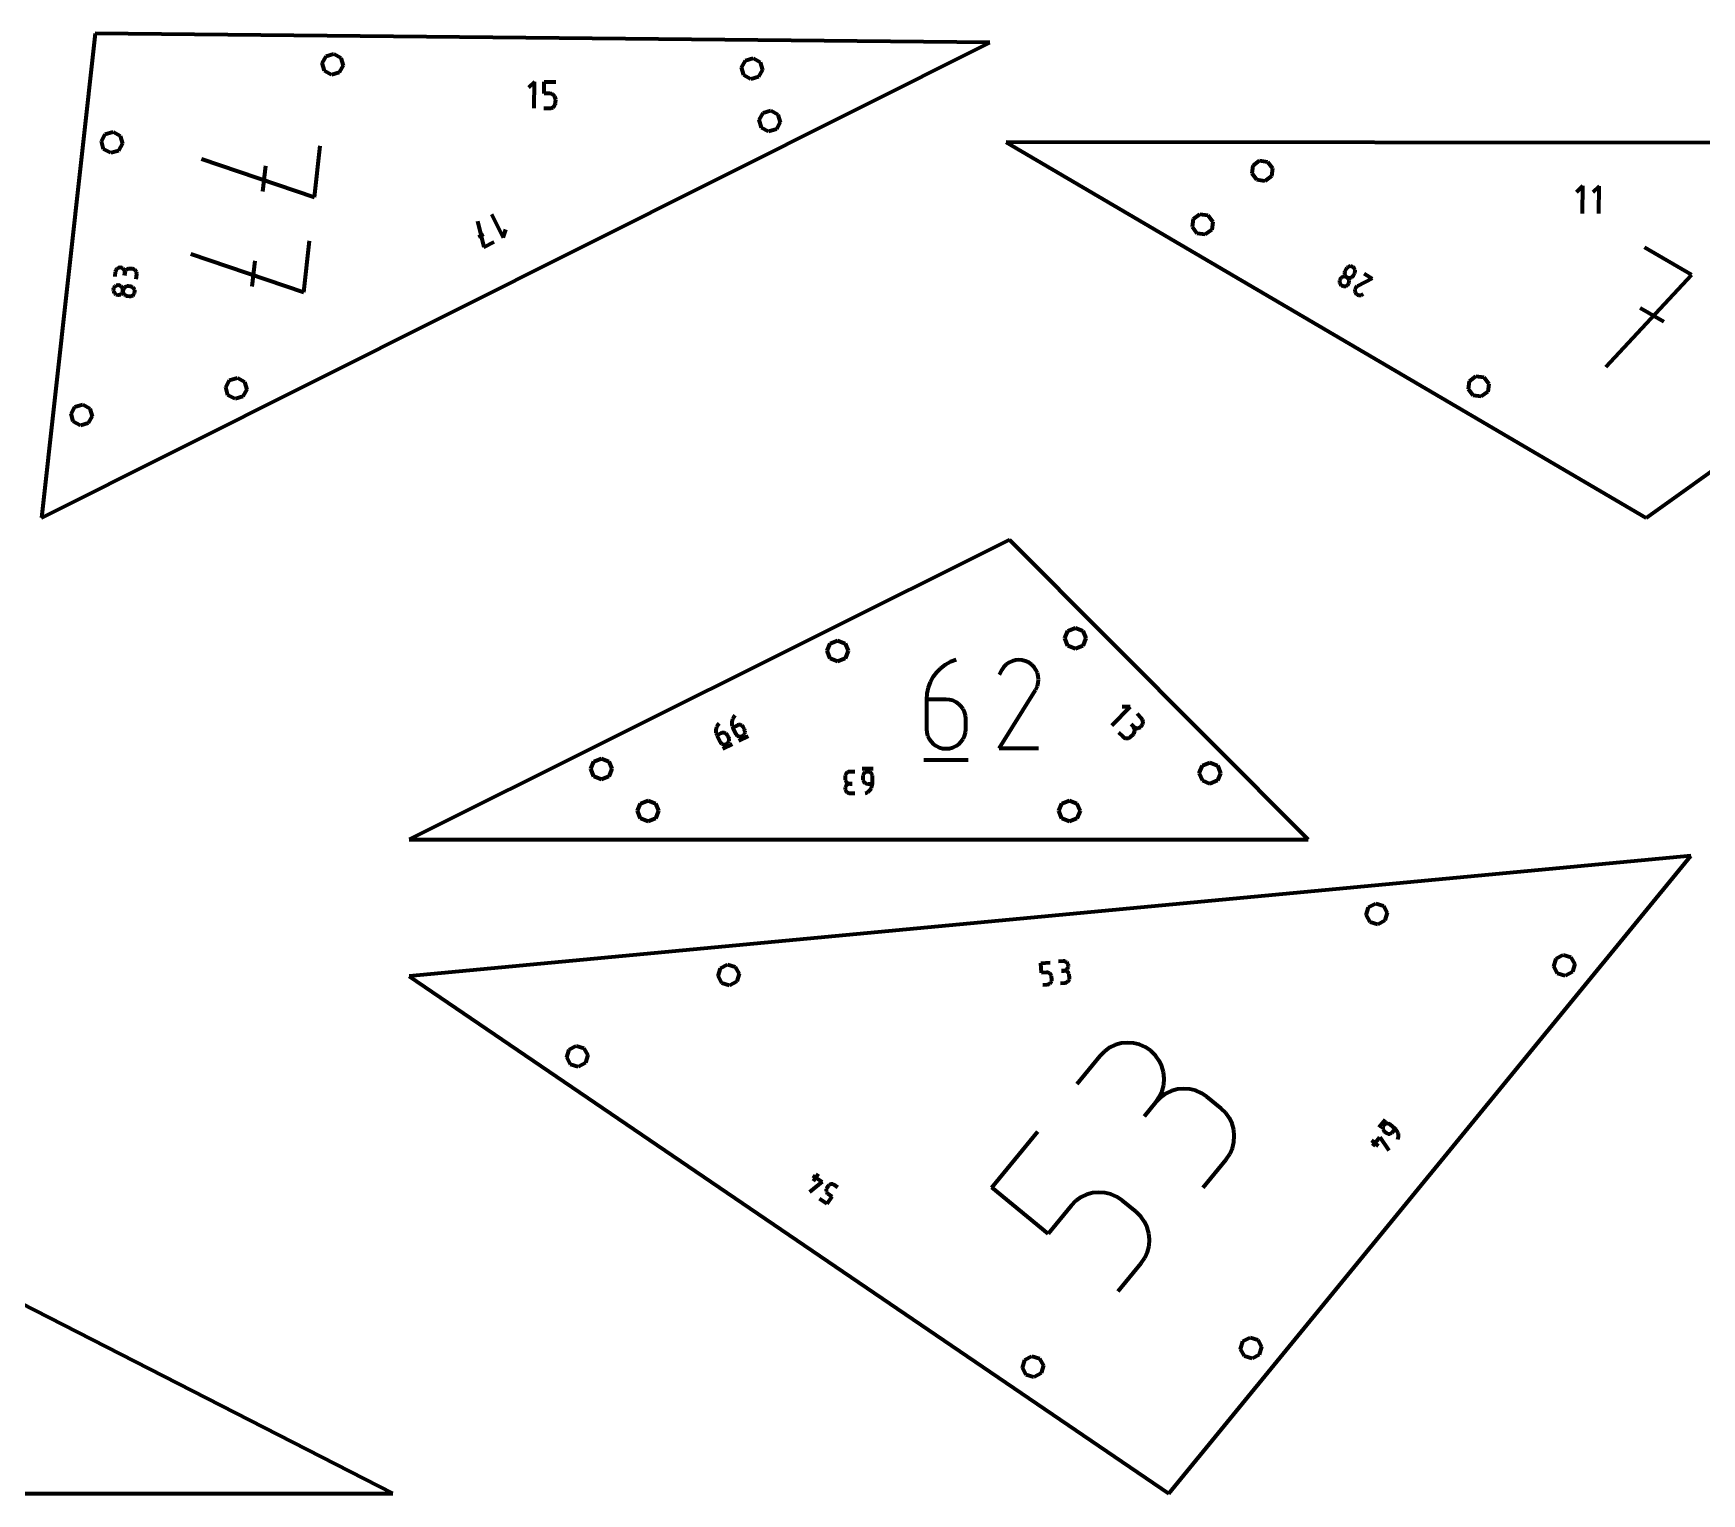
# Model space of a CAD drawing. Header units: inches. Extents: x -100 to 100, y -100 to -26.
# Drawn here: x -35.58 to -22.77, y -75.59 to -64.38 of the extents above; entities that cross this region are included whole.
import ezdxf

# ---------------------------------------------------------------- set-up
doc = ezdxf.new("R2010")
doc.units = ezdxf.units.IN
doc.header["$MEASUREMENT"] = 0
for name, color, linetype, lineweight in [('annotation', 7, 'Continuous', 0), ('boundary', 7, 'Continuous', 0), ('hole', 7, 'Continuous', 0)]:
    doc.layers.add(name, color=color, linetype=linetype, lineweight=lineweight)

msp = doc.modelspace()

# ---------------------------------------------------------------- linework, layer by layer
at = {"layer": 'annotation', "color": 1, "lineweight": 70}
for p, q in [((-31.729407, -64.749046), (-31.774694, -64.793423)), ((-31.731484, -64.95068), (-31.729407, -64.749046)), ((-31.654725, -64.839616), (-31.6538, -64.749825)), ((-31.6538, -64.749825), (-31.56425, -64.750748)), ((-31.655877, -64.951459), (-31.611102, -64.95192)), ((-31.60995, -64.840077), (-31.654725, -64.839616)), ((-31.611102, -64.95192), (-31.603058, -64.95128)), ((-31.611102, -64.95192), (-31.611102, -64.95192)), ((-31.601918, -64.840879), (-31.60995, -64.840077)), ((-31.603058, -64.95128), (-31.595468, -64.949275)), ((-31.594369, -64.843029), (-31.601918, -64.840879)), ((-31.595468, -64.949275), (-31.588461, -64.94603)), ((-31.587429, -64.846403), (-31.594369, -64.843029)), ((-31.588461, -64.94603), (-31.582164, -64.941671)), ((-31.581224, -64.850873), (-31.587429, -64.846403)), ((-31.582164, -64.941671), (-31.576708, -64.936323)), ((-31.57588, -64.856313), (-31.581224, -64.850873)), ((-31.576708, -64.936323), (-31.572222, -64.930112)), ((-31.571523, -64.862597), (-31.57588, -64.856313)), ((-31.572222, -64.930112), (-31.568833, -64.923164)), ((-31.56828, -64.869599), (-31.571523, -64.862597)), ((-31.568833, -64.923164), (-31.566671, -64.915603)), ((-31.566275, -64.877192), (-31.56828, -64.869599)), ((-31.566671, -64.915603), (-31.565865, -64.907556)), ((-31.565635, -64.88525), (-31.566275, -64.877192)), ((-31.565865, -64.907556), (-31.565635, -64.88525)), ((-31.565635, -64.88525), (-31.565635, -64.88525)), ((-33.418231, -65.636564), (-33.374282, -65.240858)), ((-34.28611, -65.339906), (-33.418231, -65.636564)), ((-33.814496, -65.592552), (-33.792524, -65.394727)), ((-23.678711, -65.549515), (-23.72545, -65.59616)), ((-23.678953, -65.759515), (-23.678711, -65.549515)), ((-23.553275, -65.54966), (-23.600015, -65.596305)), ((-23.553517, -65.759659), (-23.553275, -65.54966)), ((-32.167217, -65.81863), (-32.117004, -66.018886)), ((-32.059589, -65.76471), (-31.969318, -65.944897)), ((-33.499243, -66.365964), (-33.455293, -65.970258)), ((-32.157203, -65.938646), (-32.117145, -65.918577)), ((-32.117004, -66.018886), (-32.036877, -65.978743)), ((-31.969318, -65.944897), (-31.949334, -65.88476)), ((-34.367122, -66.069306), (-33.499243, -66.365964)), ((-22.843883, -66.232323), (-23.20433, -66.020664)), ((-34.94774, -66.20904), (-34.951815, -66.245729)), ((-34.946415, -66.202507), (-34.94774, -66.20904)), ((-34.944019, -66.196487), (-34.946415, -66.202507)), ((-34.940667, -66.191073), (-34.944019, -66.196487)), ((-34.936478, -66.186355), (-34.940667, -66.191073)), ((-34.931566, -66.182425), (-34.936478, -66.186355)), ((-34.926048, -66.179375), (-34.931566, -66.182425)), ((-34.920042, -66.177296), (-34.926048, -66.179375)), ((-34.913663, -66.17628), (-34.920042, -66.177296)), ((-34.907028, -66.176419), (-34.913663, -66.17628)), ((-34.900493, -66.177743), (-34.907028, -66.176419)), ((-34.907028, -66.176419), (-34.907028, -66.176419)), ((-34.894468, -66.180136), (-34.900493, -66.177743)), ((-34.889046, -66.183484), (-34.894468, -66.180136)), ((-34.88432, -66.187672), (-34.889046, -66.183484)), ((-34.880381, -66.192585), (-34.88432, -66.187672)), ((-34.877323, -66.198108), (-34.880381, -66.192585)), ((-34.875239, -66.204126), (-34.877323, -66.198108)), ((-34.874361, -66.21719), (-34.876402, -66.23556)), ((-34.876402, -66.23556), (-34.874361, -66.21719)), ((-34.874221, -66.210525), (-34.875239, -66.204126)), ((-34.874361, -66.21719), (-34.874221, -66.210525)), ((-34.873036, -66.210657), (-34.874361, -66.21719)), ((-34.874361, -66.21719), (-34.874361, -66.21719)), ((-34.87064, -66.204637), (-34.873036, -66.210657)), ((-34.867288, -66.199222), (-34.87064, -66.204637)), ((-34.863098, -66.194504), (-34.867288, -66.199222)), ((-34.858187, -66.190575), (-34.863098, -66.194504)), ((-34.852669, -66.187525), (-34.858187, -66.190575)), ((-34.846663, -66.185446), (-34.852669, -66.187525)), ((-34.840284, -66.18443), (-34.846663, -66.185446)), ((-34.833649, -66.184569), (-34.840284, -66.18443)), ((-34.815278, -66.18661), (-34.833649, -66.184569)), ((-34.833649, -66.184569), (-34.833649, -66.184569)), ((-34.808771, -66.18793), (-34.815278, -66.18661)), ((-34.802769, -66.190321), (-34.808771, -66.18793)), ((-34.797365, -66.193667), (-34.802769, -66.190321)), ((-34.792651, -66.197853), (-34.797365, -66.193667)), ((-34.788722, -66.202765), (-34.792651, -66.197853)), ((-34.785671, -66.208287), (-34.788722, -66.202765)), ((-34.78679, -66.264058), (-34.782715, -66.227368)), ((-34.783591, -66.214305), (-34.785671, -66.208287)), ((-34.782574, -66.220704), (-34.783591, -66.214305)), ((-34.782715, -66.227368), (-34.782574, -66.220704)), ((-34.782715, -66.227368), (-34.782715, -66.227368)), ((-33.895507, -66.321952), (-33.873535, -66.124127)), ((-25.507839, -66.212528), (-25.508397, -66.218876)), ((-25.508397, -66.218876), (-25.507866, -66.225169)), ((-25.507866, -66.225169), (-25.506284, -66.231264)), ((-25.506155, -66.206269), (-25.507839, -66.212528)), ((-25.506284, -66.231264), (-25.503687, -66.237017)), ((-25.503306, -66.200241), (-25.506155, -66.206269)), ((-25.493995, -66.184385), (-25.503306, -66.200241)), ((-25.503306, -66.200241), (-25.503306, -66.200241)), ((-25.490121, -66.178964), (-25.493995, -66.184385)), ((-25.485479, -66.174451), (-25.490121, -66.178964)), ((-25.480213, -66.170883), (-25.485479, -66.174451)), ((-25.474465, -66.168294), (-25.480213, -66.170883)), ((-25.468378, -66.166721), (-25.474465, -66.168294)), ((-25.462096, -66.166198), (-25.468378, -66.166721)), ((-25.455761, -66.166762), (-25.462096, -66.166198)), ((-25.449515, -66.168448), (-25.455761, -66.166762)), ((-25.443503, -66.171292), (-25.449515, -66.168448)), ((-25.43809, -66.175157), (-25.443503, -66.171292)), ((-25.443503, -66.171292), (-25.443503, -66.171292)), ((-25.439649, -66.237622), (-25.430338, -66.221766)), ((-25.433575, -66.17979), (-25.43809, -66.175157)), ((-25.429996, -66.185048), (-25.433575, -66.17979)), ((-25.430338, -66.221766), (-25.427491, -66.215741)), ((-25.430338, -66.221766), (-25.430338, -66.221766)), ((-25.427391, -66.190789), (-25.429996, -66.185048)), ((-25.427491, -66.215741), (-25.425811, -66.209489)), ((-25.4258, -66.196871), (-25.427391, -66.190789)), ((-25.425811, -66.209489), (-25.425261, -66.203152)), ((-25.425261, -66.203152), (-25.4258, -66.196871)), ((-25.357915, -66.221555), (-25.294257, -66.258935)), ((-23.500055, -66.937071), (-22.843883, -66.232323)), ((-34.962761, -66.344378), (-34.962901, -66.351032)), ((-34.962901, -66.351032), (-34.961883, -66.357425)), ((-34.961437, -66.337856), (-34.962761, -66.344378)), ((-34.962761, -66.344378), (-34.962761, -66.344378)), ((-34.961883, -66.357425), (-34.959801, -66.363441)), ((-34.959042, -66.331843), (-34.961437, -66.337856)), ((-34.959801, -66.363441), (-34.956749, -66.368965)), ((-34.95569, -66.32643), (-34.959042, -66.331843)), ((-34.9515, -66.32171), (-34.95569, -66.32643)), ((-34.946588, -66.317777), (-34.9515, -66.32171)), ((-34.94107, -66.314722), (-34.946588, -66.317777)), ((-34.935064, -66.312639), (-34.94107, -66.314722)), ((-34.928684, -66.31162), (-34.935064, -66.312639)), ((-34.922049, -66.311758), (-34.928684, -66.31162)), ((-34.922049, -66.311758), (-34.922049, -66.311758)), ((-34.915514, -66.313083), (-34.922049, -66.311758)), ((-34.90949, -66.315481), (-34.915514, -66.313083)), ((-34.904068, -66.318834), (-34.90949, -66.315481)), ((-34.899342, -66.323028), (-34.904068, -66.318834)), ((-34.895404, -66.327945), (-34.899342, -66.323028)), ((-34.892347, -66.33347), (-34.895404, -66.327945)), ((-34.893103, -66.36506), (-34.890706, -66.359048)), ((-34.890262, -66.339486), (-34.892347, -66.33347)), ((-34.890706, -66.359048), (-34.889382, -66.352528)), ((-34.889243, -66.345877), (-34.890262, -66.339486)), ((-34.889382, -66.352528), (-34.889522, -66.359182)), ((-34.889522, -66.359182), (-34.888503, -66.365575)), ((-34.889382, -66.352528), (-34.889243, -66.345877)), ((-34.888059, -66.346006), (-34.889382, -66.352528)), ((-34.889382, -66.352528), (-34.889382, -66.352528)), ((-34.889382, -66.352528), (-34.889382, -66.352528)), ((-34.885663, -66.339992), (-34.888059, -66.346006)), ((-34.88231, -66.33458), (-34.885663, -66.339992)), ((-34.878117, -66.329861), (-34.88231, -66.33458)), ((-34.873197, -66.325928), (-34.878117, -66.329861)), ((-34.867668, -66.322875), (-34.873197, -66.325928)), ((-34.861645, -66.320794), (-34.867668, -66.322875)), ((-34.855242, -66.319777), (-34.861645, -66.320794)), ((-34.848576, -66.319918), (-34.855242, -66.319777)), ((-34.830299, -66.321948), (-34.848576, -66.319918)), ((-34.848576, -66.319918), (-34.848576, -66.319918)), ((-34.823768, -66.323273), (-34.830299, -66.321948)), ((-34.817753, -66.32567), (-34.823768, -66.323273)), ((-34.812345, -66.329022), (-34.817753, -66.32567)), ((-34.807636, -66.333213), (-34.812345, -66.329022)), ((-34.803715, -66.338128), (-34.807636, -66.333213)), ((-34.800674, -66.343651), (-34.803715, -66.338128)), ((-34.798603, -66.349666), (-34.800674, -66.343651)), ((-34.799056, -66.369227), (-34.797736, -66.362707)), ((-34.797594, -66.356057), (-34.798603, -66.349666)), ((-34.797736, -66.362707), (-34.797594, -66.356057)), ((-34.797736, -66.362707), (-34.797736, -66.362707)), ((-25.54524, -66.27622), (-25.54579, -66.282553)), ((-25.54579, -66.282553), (-25.545253, -66.288836)), ((-25.545253, -66.288836), (-25.543667, -66.294925)), ((-25.543568, -66.269981), (-25.54524, -66.27622)), ((-25.543667, -66.294925), (-25.541069, -66.300676)), ((-25.540734, -66.26398), (-25.543568, -66.269981)), ((-25.541069, -66.300676), (-25.537495, -66.305944)), ((-25.536858, -66.258556), (-25.540734, -66.26398)), ((-25.540734, -66.26398), (-25.540734, -66.26398)), ((-25.537495, -66.305944), (-25.532983, -66.310584)), ((-25.532211, -66.254035), (-25.536858, -66.258556)), ((-25.532983, -66.310584), (-25.52757, -66.314454)), ((-25.526938, -66.250454), (-25.532211, -66.254035)), ((-25.52757, -66.314454), (-25.52757, -66.314454)), ((-25.52757, -66.314454), (-25.521553, -66.317296)), ((-25.521182, -66.247851), (-25.526938, -66.250454)), ((-25.521553, -66.317296), (-25.515302, -66.318976)), ((-25.515087, -66.246263), (-25.521182, -66.247851)), ((-25.515302, -66.318976), (-25.50896, -66.31953)), ((-25.508796, -66.245726), (-25.515087, -66.246263)), ((-25.50896, -66.31953), (-25.502673, -66.318998)), ((-25.502454, -66.246278), (-25.508796, -66.245726)), ((-25.503687, -66.237017), (-25.500114, -66.242286)), ((-25.502673, -66.318998), (-25.496582, -66.317417)), ((-25.496203, -66.247956), (-25.502454, -66.246278)), ((-25.500114, -66.242286), (-25.495602, -66.246927)), ((-25.496582, -66.317417), (-25.490834, -66.314824)), ((-25.490189, -66.250796), (-25.496203, -66.247956)), ((-25.495602, -66.246927), (-25.490189, -66.250796)), ((-25.490834, -66.314824), (-25.485571, -66.311259)), ((-25.490189, -66.250796), (-25.490189, -66.250796)), ((-25.490189, -66.250796), (-25.484172, -66.253638)), ((-25.484778, -66.254665), (-25.490189, -66.250796)), ((-25.490189, -66.250796), (-25.490189, -66.250796)), ((-25.485571, -66.311259), (-25.480937, -66.306758)), ((-25.480268, -66.259306), (-25.484778, -66.254665)), ((-25.484172, -66.253638), (-25.477921, -66.255317)), ((-25.480937, -66.306758), (-25.477077, -66.301361)), ((-25.476696, -66.264576), (-25.480268, -66.259306)), ((-25.477921, -66.255317), (-25.471578, -66.255869)), ((-25.477077, -66.301361), (-25.474228, -66.295333)), ((-25.477077, -66.301361), (-25.477077, -66.301361)), ((-25.4741, -66.270331), (-25.476696, -66.264576)), ((-25.474228, -66.295333), (-25.472544, -66.289072)), ((-25.472517, -66.276428), (-25.4741, -66.270331)), ((-25.472544, -66.289072), (-25.471986, -66.282723)), ((-25.471986, -66.282723), (-25.472517, -66.276428)), ((-25.471578, -66.255869), (-25.465288, -66.255333)), ((-25.465288, -66.255333), (-25.459194, -66.253745)), ((-25.459194, -66.253745), (-25.453439, -66.251143)), ((-25.453439, -66.251143), (-25.448168, -66.247563)), ((-25.448168, -66.247563), (-25.443523, -66.243044)), ((-25.443523, -66.243044), (-25.439649, -66.237622)), ((-25.42787, -66.344984), (-25.428502, -66.351266)), ((-25.428502, -66.351266), (-25.428051, -66.35762)), ((-25.428051, -66.35762), (-25.426481, -66.363901)), ((-25.426192, -66.338916), (-25.42787, -66.344984)), ((-25.423506, -66.333204), (-25.426192, -66.338916)), ((-25.419848, -66.32799), (-25.423506, -66.333204)), ((-25.415255, -66.323418), (-25.419848, -66.32799)), ((-25.409764, -66.319629), (-25.415255, -66.323418)), ((-25.409637, -66.319551), (-25.409764, -66.319629)), ((-25.409764, -66.319629), (-25.409764, -66.319629)), ((-25.409515, -66.319478), (-25.409637, -66.319551)), ((-25.409395, -66.31941), (-25.409515, -66.319478)), ((-25.409277, -66.319347), (-25.409395, -66.31941)), ((-25.40916, -66.319289), (-25.409277, -66.319347)), ((-25.409043, -66.319235), (-25.40916, -66.319289)), ((-25.408926, -66.319184), (-25.409043, -66.319235)), ((-25.408807, -66.319135), (-25.408926, -66.319184)), ((-25.408686, -66.31909), (-25.408807, -66.319135)), ((-25.294257, -66.258935), (-25.408686, -66.31909)), ((-25.408686, -66.31909), (-25.408686, -66.31909)), ((-34.956749, -66.368965), (-34.952819, -66.37388)), ((-34.952819, -66.37388), (-34.948106, -66.378071)), ((-34.948106, -66.378071), (-34.942703, -66.381421)), ((-34.942703, -66.381421), (-34.936703, -66.383815)), ((-34.936703, -66.383815), (-34.930199, -66.385137)), ((-34.930199, -66.385137), (-34.930199, -66.385137)), ((-34.930199, -66.385137), (-34.923532, -66.385278)), ((-34.923532, -66.385278), (-34.917129, -66.384261)), ((-34.917129, -66.384261), (-34.911104, -66.382178)), ((-34.911104, -66.382178), (-34.905573, -66.379124)), ((-34.905573, -66.379124), (-34.900652, -66.375191)), ((-34.900652, -66.375191), (-34.896457, -66.370472)), ((-34.896457, -66.370472), (-34.893103, -66.36506)), ((-34.888503, -66.365575), (-34.886419, -66.371591)), ((-34.886419, -66.371591), (-34.883362, -66.377116)), ((-34.883362, -66.377116), (-34.879424, -66.382032)), ((-34.879424, -66.382032), (-34.8747, -66.386224)), ((-34.8747, -66.386224), (-34.86928, -66.389576)), ((-34.86928, -66.389576), (-34.863258, -66.391973)), ((-34.863258, -66.391973), (-34.856726, -66.393297)), ((-34.856726, -66.393297), (-34.838449, -66.395327)), ((-34.838449, -66.395327), (-34.838449, -66.395327)), ((-34.838449, -66.395327), (-34.831786, -66.395468)), ((-34.831786, -66.395468), (-34.825392, -66.394449)), ((-34.825392, -66.394449), (-34.819381, -66.392366)), ((-34.819381, -66.392366), (-34.813866, -66.38931)), ((-34.813866, -66.38931), (-34.808962, -66.385375)), ((-34.808962, -66.385375), (-34.804784, -66.380654)), ((-34.804784, -66.380654), (-34.801444, -66.37524)), ((-34.801444, -66.37524), (-34.799056, -66.369227)), ((-25.426481, -66.363901), (-25.423754, -66.369969)), ((-25.423754, -66.369969), (-25.423754, -66.369969)), ((-25.423754, -66.369969), (-25.419931, -66.375433)), ((-25.419931, -66.375433), (-25.415338, -66.38001)), ((-25.415338, -66.38001), (-25.410113, -66.383657)), ((-25.410113, -66.383657), (-25.404398, -66.386336)), ((-25.404398, -66.386336), (-25.398331, -66.388008)), ((-25.398331, -66.388008), (-25.392052, -66.388632)), ((-25.392052, -66.388632), (-25.3857, -66.388169)), ((-25.3857, -66.388169), (-25.379415, -66.38658)), ((-25.379415, -66.38658), (-25.373336, -66.383824)), ((-25.373336, -66.383824), (-25.364448, -66.378261)), ((-23.055841, -66.59328), (-23.236039, -66.487465)), ((-28.641641, -69.284867), (-28.668269, -69.320428)), ((-28.610215, -69.253308), (-28.641641, -69.284867)), ((-28.5744, -69.226299), (-28.610215, -69.253308)), ((-28.534604, -69.20439), (-28.5744, -69.226299)), ((-28.491237, -69.18813), (-28.534604, -69.20439)), ((-28.491237, -69.18813), (-28.491237, -69.18813)), ((-28.139861, -69.263935), (-28.159741, -69.302069)), ((-28.124085, -69.241564), (-28.139861, -69.263935)), ((-28.105157, -69.22289), (-28.124085, -69.241564)), ((-28.083654, -69.208061), (-28.105157, -69.22289)), ((-28.060149, -69.197228), (-28.083654, -69.208061)), ((-28.035221, -69.19054), (-28.060149, -69.197228)), ((-28.009443, -69.188147), (-28.035221, -69.19054)), ((-27.983391, -69.190197), (-28.009443, -69.188147)), ((-27.957642, -69.196842), (-27.983391, -69.190197)), ((-27.932771, -69.208229), (-27.957642, -69.196842)), ((-27.910527, -69.224025), (-27.932771, -69.208229)), ((-27.932771, -69.208229), (-27.932771, -69.208229)), ((-27.891928, -69.24298), (-27.910527, -69.224025)), ((-27.87714, -69.264513), (-27.891928, -69.24298)), ((-27.866329, -69.288043), (-27.87714, -69.264513)), ((-27.859659, -69.312989), (-27.866329, -69.288043)), ((-28.705498, -69.401359), (-28.715282, -69.445632)), ((-28.689691, -69.359442), (-28.705498, -69.401359)), ((-28.668269, -69.320428), (-28.689691, -69.359442)), ((-28.160168, -69.869857), (-27.8804, -69.419466)), ((-27.8804, -69.419466), (-27.880066, -69.419052)), ((-27.8804, -69.419466), (-27.8804, -69.419466)), ((-27.880066, -69.419052), (-27.879745, -69.418635)), ((-27.879745, -69.418635), (-27.879436, -69.41821)), ((-27.879436, -69.41821), (-27.879136, -69.417775)), ((-27.879136, -69.417775), (-27.878844, -69.417326)), ((-27.878844, -69.417326), (-27.878557, -69.41686)), ((-27.878557, -69.41686), (-27.878273, -69.416372)), ((-27.878273, -69.416372), (-27.877991, -69.41586)), ((-27.877991, -69.41586), (-27.877707, -69.415319)), ((-27.877707, -69.415319), (-27.866155, -69.390517)), ((-27.877707, -69.415319), (-27.877707, -69.415319)), ((-27.866155, -69.390517), (-27.859407, -69.364807)), ((-27.857297, -69.338771), (-27.859659, -69.312989)), ((-27.859407, -69.364807), (-27.857297, -69.338771)), ((-28.715282, -69.445632), (-28.718634, -69.491711)), ((-28.718634, -69.491711), (-28.718634, -69.718296)), ((-28.567249, -69.491711), (-28.718634, -69.491711)), ((-28.540023, -69.494141), (-28.567249, -69.491711)), ((-28.514403, -69.501148), (-28.540023, -69.494141)), ((-28.490817, -69.512311), (-28.514403, -69.501148)), ((-28.469691, -69.527206), (-28.490817, -69.512311)), ((-28.45145, -69.545412), (-28.469691, -69.527206)), ((-28.436521, -69.566505), (-28.45145, -69.545412)), ((-27.29577, -69.692087), (-27.152991, -69.549697)), ((-27.152991, -69.549697), (-27.216397, -69.54962)), ((-30.318693, -69.685542), (-30.324987, -69.694658)), ((-30.311003, -69.67727), (-30.318693, -69.685542)), ((-30.311003, -69.67727), (-30.311003, -69.67727)), ((-30.213388, -69.664579), (-30.213811, -69.675424)), ((-30.213811, -69.675424), (-30.212692, -69.686291)), ((-30.211454, -69.65392), (-30.213388, -69.664579)), ((-30.212692, -69.686291), (-30.210003, -69.697015)), ((-30.208036, -69.643611), (-30.211454, -69.65392)), ((-30.203166, -69.633817), (-30.208036, -69.643611)), ((-30.172688, -69.690939), (-30.205714, -69.707433)), ((-30.196871, -69.624701), (-30.203166, -69.633817)), ((-30.189182, -69.616429), (-30.196871, -69.624701)), ((-30.189182, -69.616429), (-30.189182, -69.616429)), ((-30.166484, -69.688502), (-30.172688, -69.690939)), ((-30.160131, -69.68724), (-30.166484, -69.688502)), ((-30.153769, -69.687105), (-30.160131, -69.68724)), ((-30.147538, -69.688053), (-30.153769, -69.687105)), ((-30.141575, -69.690037), (-30.147538, -69.688053)), ((-30.13602, -69.693012), (-30.141575, -69.690037)), ((-30.131012, -69.696932), (-30.13602, -69.693012)), ((-28.425329, -69.590062), (-28.436521, -69.566505)), ((-28.418302, -69.615662), (-28.425329, -69.590062)), ((-28.415865, -69.642882), (-28.418302, -69.615662)), ((-28.415865, -69.718296), (-28.415865, -69.642882)), ((-28.415865, -69.642882), (-28.415865, -69.642882)), ((-27.131557, -69.698344), (-27.147389, -69.682469)), ((-27.147389, -69.682469), (-27.131557, -69.698344)), ((-27.068146, -69.635106), (-27.099765, -69.6034)), ((-27.068188, -69.698386), (-27.063019, -69.692214)), ((-27.062971, -69.641318), (-27.068146, -69.635106)), ((-27.063019, -69.692214), (-27.059138, -69.685408)), ((-27.059095, -69.648155), (-27.062971, -69.641318)), ((-27.059138, -69.685408), (-27.056545, -69.678147)), ((-27.056516, -69.655436), (-27.059095, -69.648155)), ((-27.056545, -69.678147), (-27.055243, -69.670612)), ((-27.055233, -69.662981), (-27.056516, -69.655436)), ((-27.055243, -69.670612), (-27.055233, -69.662981)), ((-30.33521, -69.72542), (-30.335632, -69.736265)), ((-30.335632, -69.736265), (-30.334514, -69.747132)), ((-30.333275, -69.714761), (-30.33521, -69.72542)), ((-30.334514, -69.747132), (-30.331824, -69.757856)), ((-30.329858, -69.704452), (-30.333275, -69.714761)), ((-30.331824, -69.757856), (-30.327535, -69.768274)), ((-30.324987, -69.694658), (-30.329858, -69.704452)), ((-30.29451, -69.75178), (-30.327535, -69.768274)), ((-30.327535, -69.768274), (-30.302848, -69.817705)), ((-30.302848, -69.817705), (-30.302848, -69.817705)), ((-30.302848, -69.817705), (-30.299348, -69.82338)), ((-30.288305, -69.749344), (-30.29451, -69.75178)), ((-30.281953, -69.748081), (-30.288305, -69.749344)), ((-30.275591, -69.747946), (-30.281953, -69.748081)), ((-30.269359, -69.748894), (-30.275591, -69.747946)), ((-30.263396, -69.750878), (-30.269359, -69.748894)), ((-30.257841, -69.753853), (-30.263396, -69.750878)), ((-30.252833, -69.757773), (-30.257841, -69.753853)), ((-30.248511, -69.762592), (-30.252833, -69.757773)), ((-30.245014, -69.768265), (-30.248511, -69.762592)), ((-30.236797, -69.784717), (-30.245014, -69.768265)), ((-30.245014, -69.768265), (-30.245014, -69.768265)), ((-30.242815, -69.826447), (-30.238891, -69.82143)), ((-30.238891, -69.82143), (-30.235912, -69.815866)), ((-30.234362, -69.790924), (-30.236797, -69.784717)), ((-30.235912, -69.815866), (-30.233923, -69.809893)), ((-30.233102, -69.797282), (-30.234362, -69.790924)), ((-30.233923, -69.809893), (-30.232971, -69.803652)), ((-30.232971, -69.803652), (-30.233102, -69.797282)), ((-30.210003, -69.697015), (-30.205714, -69.707433)), ((-30.205714, -69.707433), (-30.181026, -69.756864)), ((-30.181026, -69.756864), (-30.181026, -69.756864)), ((-30.181026, -69.756864), (-30.177526, -69.762538)), ((-30.177526, -69.762538), (-30.173196, -69.767363)), ((-30.173196, -69.767363), (-30.168177, -69.771292)), ((-30.168177, -69.771292), (-30.162611, -69.774278)), ((-30.162611, -69.774278), (-30.156637, -69.776274)), ((-30.159366, -69.810582), (-30.085005, -69.773444)), ((-30.156637, -69.776274), (-30.150397, -69.777234)), ((-30.150397, -69.777234), (-30.144032, -69.777111)), ((-30.144032, -69.777111), (-30.137682, -69.77586)), ((-30.137682, -69.77586), (-30.131488, -69.773432)), ((-30.131488, -69.773432), (-30.125815, -69.769933)), ((-30.131488, -69.773432), (-30.131488, -69.773432)), ((-30.126689, -69.701751), (-30.131012, -69.696932)), ((-30.123192, -69.707424), (-30.126689, -69.701751)), ((-30.125815, -69.769933), (-30.120993, -69.765605)), ((-30.114975, -69.723876), (-30.123192, -69.707424)), ((-30.123192, -69.707424), (-30.123192, -69.707424)), ((-30.120993, -69.765605), (-30.117069, -69.760589)), ((-30.117069, -69.760589), (-30.11409, -69.755025)), ((-30.11254, -69.730082), (-30.114975, -69.723876)), ((-30.11409, -69.755025), (-30.112101, -69.749052)), ((-30.11128, -69.73644), (-30.11254, -69.730082)), ((-30.112101, -69.749052), (-30.111149, -69.74281)), ((-30.111149, -69.74281), (-30.11128, -69.73644)), ((-28.718634, -69.718296), (-28.718634, -69.718296)), ((-28.718634, -69.718296), (-28.71619, -69.745529)), ((-28.71619, -69.745529), (-28.709145, -69.771164)), ((-28.709145, -69.771164), (-28.697931, -69.794773)), ((-28.697931, -69.794773), (-28.682979, -69.815926)), ((-28.682979, -69.815926), (-28.66472, -69.834195)), ((-28.469691, -69.834195), (-28.45145, -69.815926)), ((-28.45145, -69.815926), (-28.436521, -69.794773)), ((-28.436521, -69.794773), (-28.425329, -69.771164)), ((-28.425329, -69.771164), (-28.418302, -69.745529)), ((-28.418302, -69.745529), (-28.415865, -69.718296)), ((-27.242374, -69.74562), (-27.210755, -69.777325)), ((-27.210755, -69.777325), (-27.210755, -69.777325)), ((-27.210755, -69.777325), (-27.204556, -69.782518)), ((-27.204556, -69.782518), (-27.197731, -69.786413)), ((-27.197731, -69.786413), (-27.190458, -69.789013)), ((-27.190458, -69.789013), (-27.182917, -69.790318)), ((-27.182917, -69.790318), (-27.175288, -69.790329)), ((-27.175288, -69.790329), (-27.167749, -69.789047)), ((-27.167749, -69.789047), (-27.160481, -69.786474)), ((-27.160481, -69.786474), (-27.153663, -69.78261)), ((-27.153663, -69.78261), (-27.147474, -69.777457)), ((-27.147474, -69.777457), (-27.131599, -69.761625)), ((-27.131599, -69.761625), (-27.126431, -69.755452)), ((-27.131599, -69.761625), (-27.131599, -69.761625)), ((-27.126382, -69.704557), (-27.131557, -69.698344)), ((-27.131557, -69.698344), (-27.131557, -69.698344)), ((-27.131557, -69.698344), (-27.125359, -69.703536)), ((-27.126431, -69.755452), (-27.12255, -69.748646)), ((-27.122506, -69.711394), (-27.126382, -69.704557)), ((-27.125359, -69.703536), (-27.118532, -69.70743)), ((-27.12255, -69.748646), (-27.119957, -69.741386)), ((-27.119928, -69.718675), (-27.122506, -69.711394)), ((-27.119957, -69.741386), (-27.118654, -69.73385)), ((-27.118644, -69.72622), (-27.119928, -69.718675)), ((-27.118654, -69.73385), (-27.118644, -69.72622)), ((-27.118532, -69.70743), (-27.111256, -69.710026)), ((-27.111256, -69.710026), (-27.103709, -69.711326)), ((-27.103709, -69.711326), (-27.096071, -69.711329)), ((-27.096071, -69.711329), (-27.088521, -69.710036)), ((-27.088521, -69.710036), (-27.081238, -69.707447)), ((-27.081238, -69.707447), (-27.074401, -69.703564)), ((-27.074401, -69.703564), (-27.068188, -69.698386)), ((-27.068188, -69.698386), (-27.068188, -69.698386)), ((-30.299348, -69.82338), (-30.295018, -69.828205)), ((-30.295018, -69.828205), (-30.289999, -69.832133)), ((-30.289999, -69.832133), (-30.284432, -69.835119)), ((-30.284432, -69.835119), (-30.278459, -69.837115)), ((-30.281187, -69.871424), (-30.206826, -69.834286)), ((-30.278459, -69.837115), (-30.272219, -69.838075)), ((-30.272219, -69.838075), (-30.265853, -69.837953)), ((-30.265853, -69.837953), (-30.259504, -69.836701)), ((-30.259504, -69.836701), (-30.25331, -69.834274)), ((-30.25331, -69.834274), (-30.247636, -69.830774)), ((-30.25331, -69.834274), (-30.25331, -69.834274)), ((-30.247636, -69.830774), (-30.242815, -69.826447)), ((-28.66472, -69.834195), (-28.643587, -69.849151)), ((-28.643587, -69.849151), (-28.62001, -69.860365)), ((-28.62001, -69.860365), (-28.59442, -69.867408)), ((-28.59442, -69.867408), (-28.567249, -69.869851)), ((-28.567249, -69.869851), (-28.540023, -69.867408)), ((-28.567249, -69.869851), (-28.567249, -69.869851)), ((-28.540023, -69.867408), (-28.514403, -69.860365)), ((-28.514403, -69.860365), (-28.490817, -69.849151)), ((-28.490817, -69.849151), (-28.469691, -69.834195)), ((-27.8574, -69.869857), (-28.160168, -69.869857)), ((-29.342637, -70.076783), (-29.343231, -70.083396)), ((-29.340923, -70.070554), (-29.342637, -70.076783)), ((-29.338194, -70.064813), (-29.340923, -70.070554)), ((-29.334554, -70.059666), (-29.338194, -70.064813)), ((-29.330106, -70.055219), (-29.334554, -70.059666)), ((-29.324954, -70.051577), (-29.330106, -70.055219)), ((-29.319203, -70.048845), (-29.324954, -70.051577)), ((-29.312955, -70.047128), (-29.319203, -70.048845)), ((-29.306316, -70.046533), (-29.312955, -70.047128)), ((-29.269401, -70.046533), (-29.306316, -70.046533)), ((-29.306316, -70.046533), (-29.306316, -70.046533)), ((-29.128608, -70.025748), (-29.211727, -70.025748)), ((-29.206467, -70.076844), (-29.207062, -70.083484)), ((-29.204754, -70.070592), (-29.206467, -70.076844)), ((-29.202025, -70.064835), (-29.204754, -70.070592)), ((-29.198384, -70.059677), (-29.202025, -70.064835)), ((-29.193936, -70.055222), (-29.198384, -70.059677)), ((-29.188785, -70.051575), (-29.193936, -70.055222)), ((-29.183033, -70.048841), (-29.188785, -70.051575)), ((-29.176786, -70.047123), (-29.183033, -70.048841)), ((-29.170146, -70.046528), (-29.176786, -70.047123)), ((-29.163521, -70.047123), (-29.170146, -70.046528)), ((-29.170146, -70.046528), (-29.170146, -70.046528)), ((-29.157281, -70.048841), (-29.163521, -70.047123)), ((-29.151532, -70.051575), (-29.157281, -70.048841)), ((-29.146378, -70.055222), (-29.151532, -70.051575)), ((-29.141926, -70.059677), (-29.146378, -70.055222)), ((-29.13828, -70.064835), (-29.141926, -70.059677)), ((-29.135545, -70.070592), (-29.13828, -70.064835)), ((-29.133827, -70.076844), (-29.135545, -70.070592)), ((-29.133231, -70.083484), (-29.133827, -70.076844)), ((-28.737594, -69.955066), (-28.396734, -69.955066)), ((-29.343231, -70.083396), (-29.343231, -70.101879)), ((-29.343231, -70.101879), (-29.343231, -70.101879)), ((-29.343231, -70.101879), (-29.342637, -70.108489)), ((-29.342637, -70.169069), (-29.343231, -70.17571)), ((-29.343231, -70.17571), (-29.343231, -70.17571)), ((-29.343231, -70.17571), (-29.342637, -70.18232)), ((-29.342637, -70.108489), (-29.340923, -70.114717)), ((-29.340923, -70.162817), (-29.342637, -70.169069)), ((-29.342637, -70.18232), (-29.340923, -70.188548)), ((-29.340923, -70.114717), (-29.338194, -70.120458)), ((-29.338194, -70.157058), (-29.340923, -70.162817)), ((-29.340923, -70.188548), (-29.338194, -70.194288)), ((-29.338194, -70.120458), (-29.334554, -70.125605)), ((-29.334554, -70.151898), (-29.338194, -70.157058)), ((-29.338194, -70.194288), (-29.334554, -70.199435)), ((-29.334554, -70.125605), (-29.330106, -70.130053)), ((-29.330106, -70.147442), (-29.334554, -70.151898)), ((-29.334554, -70.199435), (-29.330106, -70.203883)), ((-29.330106, -70.130053), (-29.324954, -70.133696)), ((-29.324954, -70.143793), (-29.330106, -70.147442)), ((-29.330106, -70.203883), (-29.324954, -70.207526)), ((-29.324954, -70.133696), (-29.319203, -70.136429)), ((-29.319203, -70.141057), (-29.324954, -70.143793)), ((-29.319203, -70.136429), (-29.312955, -70.138147)), ((-29.312955, -70.139339), (-29.319203, -70.141057)), ((-29.312955, -70.138147), (-29.306316, -70.138742)), ((-29.306316, -70.138742), (-29.312955, -70.139339)), ((-29.306316, -70.138742), (-29.287832, -70.138742)), ((-29.287832, -70.138742), (-29.306316, -70.138742)), ((-29.306316, -70.138742), (-29.306316, -70.138742)), ((-29.207062, -70.083484), (-29.207062, -70.101874)), ((-29.207062, -70.101874), (-29.207062, -70.101874)), ((-29.207062, -70.101874), (-29.206467, -70.108512)), ((-29.206467, -70.108512), (-29.204754, -70.114754)), ((-29.204754, -70.114754), (-29.202025, -70.120499)), ((-29.202025, -70.120499), (-29.198384, -70.125642)), ((-29.198384, -70.125642), (-29.193936, -70.130082)), ((-29.193936, -70.130082), (-29.188785, -70.133714)), ((-29.188785, -70.133714), (-29.183033, -70.136436)), ((-29.183033, -70.136436), (-29.176786, -70.138145)), ((-29.178107, -70.208801), (-29.168403, -70.203458)), ((-29.176786, -70.138145), (-29.170146, -70.138737)), ((-29.170146, -70.138737), (-29.133231, -70.138737)), ((-29.168403, -70.203458), (-29.159669, -70.196872)), ((-29.159669, -70.196872), (-29.152006, -70.189176)), ((-29.152006, -70.189176), (-29.145513, -70.180505)), ((-29.145513, -70.180505), (-29.140289, -70.170991)), ((-29.140289, -70.170991), (-29.136434, -70.16077)), ((-29.136434, -70.16077), (-29.134049, -70.149974)), ((-29.134049, -70.149974), (-29.133231, -70.138737)), ((-29.133231, -70.138737), (-29.133231, -70.083484)), ((-29.133231, -70.083484), (-29.133231, -70.083484)), ((-29.324954, -70.207526), (-29.319203, -70.210259)), ((-29.319203, -70.210259), (-29.312955, -70.211977)), ((-29.312955, -70.211977), (-29.306316, -70.212573)), ((-29.306316, -70.212573), (-29.269401, -70.212573)), ((-29.188682, -70.212766), (-29.178107, -70.208801)), ((-29.188682, -70.212766), (-29.188682, -70.212766)), ((-27.841034, -71.517714), (-27.767528, -71.510799)), ((-27.8341, -71.591417), (-27.841034, -71.517714)), ((-27.797347, -71.58796), (-27.8341, -71.591417)), ((-27.790692, -71.587929), (-27.797347, -71.58796)), ((-27.784318, -71.589045), (-27.790692, -71.587929)), ((-27.778339, -71.591217), (-27.784318, -71.589045)), ((-27.772868, -71.59435), (-27.778339, -71.591217)), ((-27.76802, -71.598353), (-27.772868, -71.59435)), ((-27.76391, -71.603133), (-27.76802, -71.598353)), ((-27.76065, -71.608596), (-27.76391, -71.603133)), ((-27.758356, -71.61465), (-27.76065, -71.608596)), ((-27.757141, -71.621203), (-27.758356, -71.61465)), ((-27.668692, -71.501694), (-27.705445, -71.505152)), ((-27.661776, -71.5752), (-27.680179, -71.576931)), ((-27.680179, -71.576931), (-27.661776, -71.5752)), ((-27.662026, -71.501666), (-27.668692, -71.501694)), ((-27.655645, -71.50279), (-27.662026, -71.501666)), ((-27.661776, -71.5752), (-27.655222, -71.573985)), ((-27.655111, -71.575171), (-27.661776, -71.5752)), ((-27.661776, -71.5752), (-27.661776, -71.5752)), ((-27.649663, -71.504973), (-27.655645, -71.50279)), ((-27.655222, -71.573985), (-27.649163, -71.571689)), ((-27.64873, -71.576296), (-27.655111, -71.575171)), ((-27.644193, -71.508118), (-27.649663, -71.504973)), ((-27.649163, -71.571689), (-27.643693, -71.568426)), ((-27.642748, -71.578479), (-27.64873, -71.576296)), ((-27.639348, -71.512129), (-27.644193, -71.508118)), ((-27.643693, -71.568426), (-27.638906, -71.564311)), ((-27.637277, -71.581623), (-27.642748, -71.578479)), ((-27.635241, -71.516913), (-27.639348, -71.512129)), ((-27.638906, -71.564311), (-27.634895, -71.559457)), ((-27.632432, -71.585635), (-27.637277, -71.581623)), ((-27.631986, -71.522372), (-27.635241, -71.516913)), ((-27.634895, -71.559457), (-27.631754, -71.553979)), ((-27.628326, -71.590419), (-27.632432, -71.585635)), ((-27.629697, -71.528412), (-27.631986, -71.522372)), ((-27.631754, -71.553979), (-27.629576, -71.54799)), ((-27.628486, -71.534938), (-27.629697, -71.528412)), ((-27.629576, -71.54799), (-27.628456, -71.541605)), ((-27.628456, -71.541605), (-27.628486, -71.534938)), ((-27.628486, -71.534938), (-27.628486, -71.534938)), ((-27.625071, -71.595878), (-27.628326, -71.590419)), ((-27.622782, -71.601918), (-27.625071, -71.595878)), ((-27.621571, -71.608443), (-27.622782, -71.601918)), ((-27.61984, -71.626846), (-27.621571, -71.608443)), ((-27.621571, -71.608443), (-27.621571, -71.608443)), ((-27.825463, -71.683222), (-27.78871, -71.679764)), ((-27.78871, -71.679764), (-27.78217, -71.67855)), ((-27.78871, -71.679764), (-27.78871, -71.679764)), ((-27.78217, -71.67855), (-27.776118, -71.676256)), ((-27.776118, -71.676256), (-27.77065, -71.672995)), ((-27.77065, -71.672995), (-27.765861, -71.668881)), ((-27.765861, -71.668881), (-27.761845, -71.664029)), ((-27.761845, -71.664029), (-27.758698, -71.658552)), ((-27.758698, -71.658552), (-27.756515, -71.652564)), ((-27.755419, -71.639512), (-27.757141, -71.621203)), ((-27.757141, -71.621203), (-27.757141, -71.621203)), ((-27.756515, -71.652564), (-27.75539, -71.646179)), ((-27.75539, -71.646179), (-27.755419, -71.639512)), ((-27.689893, -71.670462), (-27.65314, -71.667004)), ((-27.65314, -71.667004), (-27.646585, -71.66579)), ((-27.65314, -71.667004), (-27.65314, -71.667004)), ((-27.646585, -71.66579), (-27.640526, -71.663495)), ((-27.640526, -71.663495), (-27.635056, -71.660237)), ((-27.635056, -71.660237), (-27.630268, -71.656128)), ((-27.630268, -71.656128), (-27.626256, -71.651284)), ((-27.626256, -71.651284), (-27.623114, -71.645819)), ((-27.623114, -71.645819), (-27.620934, -71.639848)), ((-27.620934, -71.639848), (-27.619812, -71.633485)), ((-27.619812, -71.633485), (-27.61984, -71.626846)), ((-27.175561, -72.12774), (-27.222834, -72.132463)), ((-27.128066, -72.13108), (-27.175561, -72.12774)), ((-27.387413, -72.229944), (-27.563982, -72.445704)), ((-27.352174, -72.193989), (-27.387413, -72.229944)), ((-27.312255, -72.165689), (-27.352174, -72.193989)), ((-27.26877, -72.145146), (-27.312255, -72.165689)), ((-27.222834, -72.132463), (-27.26877, -72.145146)), ((-27.081462, -72.142586), (-27.128066, -72.13108)), ((-27.036865, -72.16236), (-27.081462, -72.142586)), ((-26.995388, -72.190503), (-27.036865, -72.16236)), ((-26.959416, -72.225741), (-26.995388, -72.190503)), ((-26.995388, -72.190503), (-26.995388, -72.190503)), ((-26.93107, -72.265661), (-26.959416, -72.225741)), ((-26.910466, -72.309155), (-26.93107, -72.265661)), ((-26.89772, -72.355113), (-26.910466, -72.309155)), ((-26.892947, -72.402428), (-26.89772, -72.355113)), ((-26.92762, -72.541426), (-26.907782, -72.496692)), ((-26.907782, -72.496692), (-26.896263, -72.44999)), ((-26.896263, -72.44999), (-26.892947, -72.402428)), ((-26.837249, -72.498285), (-26.880734, -72.518827)), ((-26.791313, -72.485601), (-26.837249, -72.498285)), ((-26.74404, -72.480878), (-26.791313, -72.485601)), ((-26.696545, -72.484219), (-26.74404, -72.480878)), ((-26.649942, -72.495725), (-26.696545, -72.484219)), ((-26.605344, -72.515498), (-26.649942, -72.495725)), ((-26.955893, -72.583082), (-27.044302, -72.691114)), ((-27.044302, -72.691114), (-26.955893, -72.583082)), ((-26.955893, -72.583082), (-26.92762, -72.541426)), ((-26.920653, -72.547127), (-26.955893, -72.583082)), ((-26.955893, -72.583082), (-26.955893, -72.583082)), ((-26.880734, -72.518827), (-26.920653, -72.547127)), ((-26.563868, -72.543641), (-26.605344, -72.515498)), ((-26.455835, -72.63205), (-26.563868, -72.543641)), ((-26.563868, -72.543641), (-26.563868, -72.543641)), ((-26.420028, -72.667154), (-26.455835, -72.63205)), ((-26.391814, -72.706965), (-26.420028, -72.667154)), ((-26.371314, -72.750374), (-26.391814, -72.706965)), ((-26.358647, -72.796268), (-26.371314, -72.750374)), ((-25.196619, -72.718961), (-25.245004, -72.778085)), ((-25.209459, -72.765673), (-25.211875, -72.771117)), ((-25.206018, -72.760604), (-25.209459, -72.765673)), ((-25.201738, -72.756238), (-25.206018, -72.760604)), ((-25.206018, -72.760604), (-25.206018, -72.760604)), ((-25.196884, -72.752799), (-25.201738, -72.756238)), ((-25.191592, -72.750301), (-25.196884, -72.752799)), ((-25.185998, -72.748758), (-25.191592, -72.750301)), ((-25.180237, -72.748185), (-25.185998, -72.748758)), ((-25.174446, -72.748594), (-25.180237, -72.748185)), ((-25.168759, -72.75), (-25.174446, -72.748594)), ((-25.163312, -72.752417), (-25.168759, -72.75)), ((-25.158242, -72.755859), (-25.163312, -72.752417)), ((-25.118939, -72.788022), (-25.158242, -72.755859)), ((-25.158242, -72.755859), (-25.158242, -72.755859)), ((-28.216423, -73.240661), (-27.863285, -72.80914)), ((-26.368824, -72.937752), (-26.357283, -72.891069)), ((-26.35393, -72.843537), (-26.358647, -72.796268)), ((-26.357283, -72.891069), (-26.35393, -72.843537)), ((-25.301421, -72.877182), (-25.248904, -72.920159)), ((-25.291239, -72.918376), (-25.237508, -72.852719)), ((-25.237508, -72.852719), (-25.167006, -72.954196)), ((-25.213277, -72.7768), (-25.213682, -72.782587)), ((-25.213682, -72.782587), (-25.213102, -72.788345)), ((-25.211875, -72.771117), (-25.213277, -72.7768)), ((-25.213102, -72.788345), (-25.211552, -72.793937)), ((-25.211552, -72.793937), (-25.209046, -72.799229)), ((-25.209046, -72.799229), (-25.205597, -72.804087)), ((-25.205597, -72.804087), (-25.201219, -72.808376)), ((-25.201219, -72.808376), (-25.188138, -72.81908)), ((-25.188138, -72.81908), (-25.188138, -72.81908)), ((-25.188138, -72.81908), (-25.183071, -72.822521)), ((-25.183071, -72.822521), (-25.177633, -72.824936)), ((-25.177633, -72.824936), (-25.171958, -72.826339)), ((-25.171958, -72.826339), (-25.16618, -72.826744)), ((-25.16618, -72.826744), (-25.160433, -72.826164)), ((-25.160433, -72.826164), (-25.154851, -72.824614)), ((-25.154851, -72.824614), (-25.149566, -72.822107)), ((-25.149566, -72.822107), (-25.144714, -72.818658)), ((-25.144714, -72.818658), (-25.140428, -72.81428)), ((-25.140428, -72.81428), (-25.118939, -72.788022)), ((-25.111422, -72.795144), (-25.118939, -72.788022)), ((-25.105132, -72.803126), (-25.111422, -72.795144)), ((-25.100105, -72.811818), (-25.105132, -72.803126)), ((-25.096378, -72.821071), (-25.100105, -72.811818)), ((-25.09856, -72.870558), (-25.095225, -72.860728)), ((-25.09856, -72.870558), (-25.09856, -72.870558)), ((-25.09399, -72.830738), (-25.096378, -72.821071)), ((-25.095225, -72.860728), (-25.093376, -72.850715)), ((-25.092977, -72.840669), (-25.09399, -72.830738)), ((-25.093376, -72.850715), (-25.092977, -72.840669)), ((-26.593518, -73.239891), (-26.416949, -73.024131)), ((-26.416949, -73.024131), (-26.388673, -72.982477)), ((-26.416949, -73.024131), (-26.416949, -73.024131)), ((-26.388673, -72.982477), (-26.368824, -72.937752)), ((-29.590401, -73.148216), (-29.520277, -73.19597)), ((-29.550261, -73.134454), (-29.588458, -73.190543)), ((-29.520277, -73.19597), (-29.615168, -73.275115)), ((-29.487338, -73.253175), (-29.488234, -73.258953)), ((-29.488234, -73.258953), (-29.488126, -73.264747)), ((-29.488126, -73.264747), (-29.48704, -73.270423)), ((-29.485413, -73.247544), (-29.487338, -73.253175)), ((-29.48704, -73.270423), (-29.485005, -73.275848)), ((-29.482431, -73.242193), (-29.485413, -73.247544)), ((-29.485005, -73.275848), (-29.482045, -73.280891)), ((-29.472917, -73.228223), (-29.482431, -73.242193)), ((-29.482431, -73.242193), (-29.482431, -73.242193)), ((-29.482045, -73.280891), (-29.478187, -73.285418)), ((-29.469029, -73.223486), (-29.472917, -73.228223)), ((-29.46449, -73.219626), (-29.469029, -73.223486)), ((-29.459434, -73.216667), (-29.46449, -73.219626)), ((-29.453995, -73.214634), (-29.459434, -73.216667)), ((-29.448308, -73.213553), (-29.453995, -73.214634)), ((-29.442506, -73.213449), (-29.448308, -73.213553)), ((-29.436723, -73.214346), (-29.442506, -73.213449)), ((-29.431094, -73.216269), (-29.436723, -73.214346)), ((-29.425752, -73.219245), (-29.431094, -73.216269)), ((-29.397707, -73.238343), (-29.425752, -73.219245)), ((-29.425752, -73.219245), (-29.425752, -73.219245)), ((-27.783745, -73.594746), (-28.216423, -73.240661)), ((-27.442879, -73.281441), (-27.488756, -73.294186)), ((-27.39564, -73.276657), (-27.442879, -73.281441)), ((-27.348143, -73.279955), (-27.39564, -73.276657)), ((-27.301493, -73.291456), (-27.348143, -73.279955)), ((-29.483713, -73.364636), (-29.539803, -73.326439)), ((-29.445413, -73.308396), (-29.483713, -73.364636)), ((-29.478187, -73.285418), (-29.473458, -73.289297)), ((-29.473458, -73.289297), (-29.445413, -73.308396)), ((-27.607176, -73.378986), (-27.783745, -73.594746)), ((-27.572009, -73.343079), (-27.607176, -73.378986)), ((-27.532168, -73.314772), (-27.572009, -73.343079)), ((-27.488756, -73.294186), (-27.532168, -73.314772)), ((-27.256795, -73.311279), (-27.301493, -73.291456)), ((-27.215151, -73.339545), (-27.256795, -73.311279)), ((-27.107667, -73.427506), (-27.215151, -73.339545)), ((-27.215151, -73.339545), (-27.215151, -73.339545)), ((-27.071704, -73.462753), (-27.107667, -73.427506)), ((-27.043384, -73.502693), (-27.071704, -73.462753)), ((-27.022816, -73.546212), (-27.043384, -73.502693)), ((-27.010106, -73.592195), (-27.022816, -73.546212)), ((-27.005364, -73.639527), (-27.010106, -73.592195)), ((-27.008697, -73.687091), (-27.005364, -73.639527)), ((-27.068232, -73.820035), (-27.040023, -73.778461)), ((-27.040023, -73.778461), (-27.020214, -73.733774)), ((-27.020214, -73.733774), (-27.008697, -73.687091)), ((-27.244801, -74.035795), (-27.068232, -73.820035)), ((-27.068232, -73.820035), (-27.068232, -73.820035))]:
    msp.add_line(p, q, dxfattribs=at)
at = {"layer": 'boundary', "color": 5, "lineweight": 70}
for p, q in [((-35.101086, -64.377621), (-35.514235, -68.097473)), ((-28.230417, -64.448392), (-35.101086, -64.377621)), ((-35.514235, -68.097473), (-28.230417, -64.448392)), ((-19.172449, -65.222205), (-28.105417, -65.211916)), ((-28.105417, -65.211916), (-23.191437, -68.097473)), ((-23.191437, -68.097473), (-19.172449, -65.222205)), ((-28.081701, -68.265577), (-32.6901, -70.567147)), ((-25.786404, -70.567147), (-28.081701, -68.265577)), ((-32.8151, -75.590015), (-43.918016, -69.914155)), ((-32.6901, -70.567147), (-25.786404, -70.567147)), ((-22.849236, -70.692147), (-32.6901, -71.617962)), ((-26.857443, -75.590015), (-22.849236, -70.692147)), ((-32.6901, -71.617962), (-26.857443, -75.590015)), ((-49.211206, -75.590015), (-32.8151, -75.590015))]:
    msp.add_line(p, q, dxfattribs=at)
at = {"layer": 'hole', "color": 5, "lineweight": 70}
for p, q in [((-33.359001, -64.606197), (-33.329033, -64.55177)), ((-33.329033, -64.55177), (-33.269357, -64.534475)), ((-33.269357, -64.534475), (-33.214929, -64.564443)), ((-33.214929, -64.564443), (-33.197634, -64.624119)), ((-30.108407, -64.584944), (-30.04873, -64.567649)), ((-30.04873, -64.567649), (-29.994303, -64.597617)), ((-33.341706, -64.665873), (-33.359001, -64.606197)), ((-33.287279, -64.695841), (-33.341706, -64.665873)), ((-33.227602, -64.678546), (-33.287279, -64.695841)), ((-33.197634, -64.624119), (-33.227602, -64.678546)), ((-30.138375, -64.639371), (-30.108407, -64.584944)), ((-30.12108, -64.699047), (-30.138375, -64.639371)), ((-29.977008, -64.657293), (-30.006976, -64.71172)), ((-29.994303, -64.597617), (-29.977008, -64.657293)), ((-30.066653, -64.729015), (-30.12108, -64.699047)), ((-30.006976, -64.71172), (-30.066653, -64.729015)), ((-30.002417, -65.042088), (-29.972449, -64.987661)), ((-29.985122, -65.101765), (-30.002417, -65.042088)), ((-29.972449, -64.987661), (-29.912773, -64.970366)), ((-29.912773, -64.970366), (-29.858346, -65.000334)), ((-29.841051, -65.060011), (-29.871019, -65.114438)), ((-29.858346, -65.000334), (-29.841051, -65.060011)), ((-35.054733, -65.206525), (-35.024765, -65.152098)), ((-35.037438, -65.266201), (-35.054733, -65.206525)), ((-35.024765, -65.152098), (-34.965088, -65.134803)), ((-34.965088, -65.134803), (-34.910661, -65.164771)), ((-34.910661, -65.164771), (-34.893366, -65.224447)), ((-29.930695, -65.131733), (-29.985122, -65.101765)), ((-29.871019, -65.114438), (-29.930695, -65.131733)), ((-34.983011, -65.296169), (-35.037438, -65.266201)), ((-34.923334, -65.278874), (-34.983011, -65.296169)), ((-34.893366, -65.224447), (-34.923334, -65.278874)), ((-26.217749, -65.453364), (-26.209186, -65.391825)), ((-26.18029, -65.502934), (-26.217749, -65.453364)), ((-26.209186, -65.391825), (-26.159616, -65.354365)), ((-26.159616, -65.354365), (-26.098077, -65.362929)), ((-26.098077, -65.362929), (-26.060617, -65.412499)), ((-26.060617, -65.412499), (-26.069181, -65.474038)), ((-26.118751, -65.511497), (-26.18029, -65.502934)), ((-26.069181, -65.474038), (-26.118751, -65.511497)), ((-26.675802, -65.864297), (-26.667239, -65.802758)), ((-26.667239, -65.802758), (-26.617669, -65.765298)), ((-26.617669, -65.765298), (-26.55613, -65.773862)), ((-26.55613, -65.773862), (-26.518671, -65.823432)), ((-26.518671, -65.823432), (-26.527234, -65.884971)), ((-26.638343, -65.913867), (-26.675802, -65.864297)), ((-26.576804, -65.92243), (-26.638343, -65.913867)), ((-26.527234, -65.884971), (-26.576804, -65.92243)), ((-34.099565, -67.094697), (-34.069597, -67.04027)), ((-34.08227, -67.154373), (-34.099565, -67.094697)), ((-34.069597, -67.04027), (-34.009921, -67.022975)), ((-34.009921, -67.022975), (-33.955494, -67.052943)), ((-33.938199, -67.112619), (-33.968167, -67.167046)), ((-33.955494, -67.052943), (-33.938199, -67.112619)), ((-24.556649, -67.108693), (-24.548085, -67.047154)), ((-24.519189, -67.158263), (-24.556649, -67.108693)), ((-24.548085, -67.047154), (-24.498515, -67.009695)), ((-24.498515, -67.009695), (-24.436976, -67.018258)), ((-24.40808, -67.129367), (-24.45765, -67.166827)), ((-24.436976, -67.018258), (-24.399517, -67.067828)), ((-24.399517, -67.067828), (-24.40808, -67.129367)), ((-35.287129, -67.298942), (-35.257161, -67.244515)), ((-35.257161, -67.244515), (-35.197485, -67.22722)), ((-35.197485, -67.22722), (-35.143058, -67.257188)), ((-35.143058, -67.257188), (-35.125762, -67.316864)), ((-34.027843, -67.184341), (-34.08227, -67.154373)), ((-33.968167, -67.167046), (-34.027843, -67.184341)), ((-24.45765, -67.166827), (-24.519189, -67.158263)), ((-35.269834, -67.358618), (-35.287129, -67.298942)), ((-35.215407, -67.388586), (-35.269834, -67.358618)), ((-35.155731, -67.371291), (-35.215407, -67.388586)), ((-35.125762, -67.316864), (-35.155731, -67.371291)), ((-29.457833, -69.062398), (-29.400431, -69.038622)), ((-29.400431, -69.038622), (-29.343028, -69.062398)), ((-27.655586, -69.022084), (-27.631809, -68.964681)), ((-27.631809, -69.079486), (-27.655586, -69.022084)), ((-27.631809, -68.964681), (-27.574407, -68.940904)), ((-27.574407, -68.940904), (-27.517004, -68.964681)), ((-27.517004, -68.964681), (-27.493227, -69.022084)), ((-27.493227, -69.022084), (-27.517004, -69.079486)), ((-29.48161, -69.119801), (-29.457833, -69.062398)), ((-29.457833, -69.177203), (-29.48161, -69.119801)), ((-29.400431, -69.20098), (-29.457833, -69.177203)), ((-29.343028, -69.177203), (-29.400431, -69.20098)), ((-29.343028, -69.062398), (-29.319251, -69.119801)), ((-29.319251, -69.119801), (-29.343028, -69.177203)), ((-27.574407, -69.103263), (-27.631809, -69.079486)), ((-27.517004, -69.079486), (-27.574407, -69.103263)), ((-31.272391, -69.968641), (-31.214988, -69.944864)), ((-31.214988, -69.944864), (-31.157586, -69.968641)), ((-31.296167, -70.026044), (-31.272391, -69.968641)), ((-31.272391, -70.083446), (-31.296167, -70.026044)), ((-31.157586, -69.968641), (-31.133809, -70.026044)), ((-31.133809, -70.026044), (-31.157586, -70.083446)), ((-26.622703, -70.05779), (-26.598926, -70.000387)), ((-26.598926, -70.115192), (-26.622703, -70.05779)), ((-26.598926, -70.000387), (-26.541523, -69.97661)), ((-26.541523, -69.97661), (-26.484121, -70.000387)), ((-26.484121, -70.000387), (-26.460344, -70.05779)), ((-26.460344, -70.05779), (-26.484121, -70.115192)), ((-31.214988, -70.107223), (-31.272391, -70.083446)), ((-31.157586, -70.083446), (-31.214988, -70.107223)), ((-26.541523, -70.138969), (-26.598926, -70.115192)), ((-26.484121, -70.115192), (-26.541523, -70.138969)), ((-30.937485, -70.348397), (-30.913708, -70.290994)), ((-30.913708, -70.290994), (-30.856306, -70.267217)), ((-30.856306, -70.267217), (-30.798903, -70.290994)), ((-30.798903, -70.290994), (-30.775126, -70.348397)), ((-27.701378, -70.348397), (-27.677601, -70.290994)), ((-27.677601, -70.290994), (-27.620198, -70.267217)), ((-27.620198, -70.267217), (-27.562796, -70.290994)), ((-27.562796, -70.290994), (-27.539019, -70.348397)), ((-30.913708, -70.405799), (-30.937485, -70.348397)), ((-30.856306, -70.429576), (-30.913708, -70.405799)), ((-30.798903, -70.405799), (-30.856306, -70.429576)), ((-30.775126, -70.348397), (-30.798903, -70.405799)), ((-27.677601, -70.405799), (-27.701378, -70.348397)), ((-27.620198, -70.429576), (-27.677601, -70.405799)), ((-27.562796, -70.405799), (-27.620198, -70.429576)), ((-27.539019, -70.348397), (-27.562796, -70.405799)), ((-25.340946, -71.146749), (-25.322993, -71.087268)), ((-25.322993, -71.087268), (-25.268238, -71.057903)), ((-25.268238, -71.057903), (-25.208757, -71.075856)), ((-25.208757, -71.075856), (-25.179392, -71.130611)), ((-25.311582, -71.201504), (-25.340946, -71.146749)), ((-25.2521, -71.219457), (-25.311582, -71.201504)), ((-25.197345, -71.190093), (-25.2521, -71.219457)), ((-25.179392, -71.130611), (-25.197345, -71.190093)), ((-23.900943, -71.541251), (-23.88299, -71.481769)), ((-23.88299, -71.481769), (-23.828235, -71.452404)), ((-23.828235, -71.452404), (-23.768753, -71.470358)), ((-23.768753, -71.470358), (-23.739388, -71.525113)), ((-30.318965, -71.615075), (-30.301012, -71.555593)), ((-30.2896, -71.66983), (-30.318965, -71.615075)), ((-30.301012, -71.555593), (-30.246257, -71.526228)), ((-30.246257, -71.526228), (-30.186775, -71.544182)), ((-30.186775, -71.544182), (-30.15741, -71.598936)), ((-30.15741, -71.598936), (-30.175364, -71.658418)), ((-23.871578, -71.596006), (-23.900943, -71.541251)), ((-23.812096, -71.613959), (-23.871578, -71.596006)), ((-23.757342, -71.584594), (-23.812096, -71.613959)), ((-23.739388, -71.525113), (-23.757342, -71.584594)), ((-30.230119, -71.687783), (-30.2896, -71.66983)), ((-30.175364, -71.658418), (-30.230119, -71.687783)), ((-31.481217, -72.239636), (-31.463263, -72.180155)), ((-31.451852, -72.294391), (-31.481217, -72.239636)), ((-31.463263, -72.180155), (-31.408508, -72.15079)), ((-31.408508, -72.15079), (-31.349027, -72.168743)), ((-31.349027, -72.168743), (-31.319662, -72.223498)), ((-31.319662, -72.223498), (-31.337615, -72.282979)), ((-31.39237, -72.312344), (-31.451852, -72.294391)), ((-31.337615, -72.282979), (-31.39237, -72.312344)), ((-26.305867, -74.479972), (-26.287914, -74.42049)), ((-26.287914, -74.42049), (-26.233159, -74.391125)), ((-26.233159, -74.391125), (-26.173677, -74.409079)), ((-26.173677, -74.409079), (-26.144312, -74.463834)), ((-27.963669, -74.563386), (-27.908914, -74.534021)), ((-27.908914, -74.534021), (-27.849432, -74.551975)), ((-27.849432, -74.551975), (-27.820067, -74.606729)), ((-26.276502, -74.534727), (-26.305867, -74.479972)), ((-26.217021, -74.55268), (-26.276502, -74.534727)), ((-26.162266, -74.523315), (-26.217021, -74.55268)), ((-26.144312, -74.463834), (-26.162266, -74.523315)), ((-27.981622, -74.622868), (-27.963669, -74.563386)), ((-27.952257, -74.677623), (-27.981622, -74.622868)), ((-27.892776, -74.695576), (-27.952257, -74.677623)), ((-27.838021, -74.666211), (-27.892776, -74.695576)), ((-27.820067, -74.606729), (-27.838021, -74.666211))]:
    msp.add_line(p, q, dxfattribs=at)

doc.saveas('drawing.dxf')
